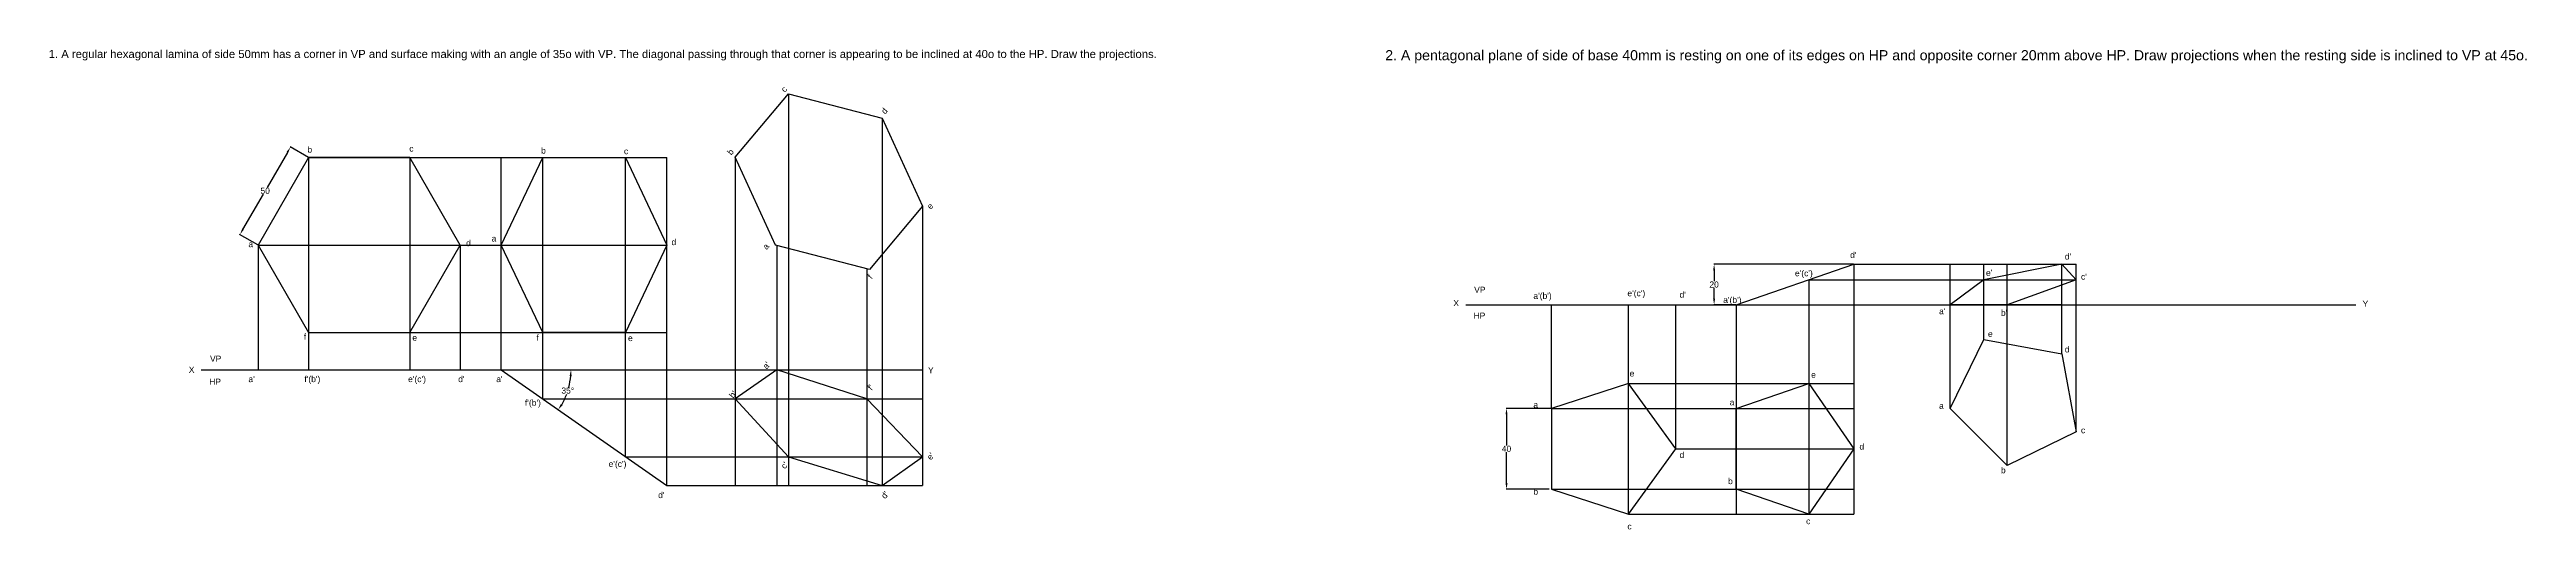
# Model space of a CAD drawing. Header units: inches. Extents: x -121 to 1883, y 50 to 290.
# Drawn here: x -121 to 1104, y 50 to 287 of the extents above; entities that cross this region are included whole.
import ezdxf

# ---------------------------------------------------------------- set-up
doc = ezdxf.new("R2010")
doc.units = ezdxf.units.IN
doc.header["$MEASUREMENT"] = 0
doc.styles.get("Standard").update_dxf_attribs({"font": 'arial.ttf'})
doc.dimstyles.get("Standard").update_dxf_attribs({"dimtxt": 3, "dimasz": 3, "dimexe": 0.18, "dimexo": 0.0625, "dimgap": 0.09, "dimtad": 0, "dimtih": 1, "dimtoh": 1, "dimdec": 0, "dimzin": 0, "dimdsep": 46, "dimtxsty": 'Standard', "dimcen": 0.09, "dimadec": 0, "dimazin": 0, "dimtfac": 1, "dimtdec": 0, "dimtofl": 0, "dimtmove": 0, "dimatfit": 3, "dimfxl": 1, "dimtolj": 1, "dimtzin": 0, "dimarcsym": 0})

# ---------------------------------------------------------------- blocks, each defined once
blk = doc.blocks.new('*D1')
at = {"color": 0, "lineweight": -2, "transparency": 16777216}
for start, end in [(345.3074, 355.0122), (329.9878, 339.6485)]:
    blk.add_arc((102.6, 128.9), 34.5, start, end, dxfattribs=at)
at = {"color": 0, "transparency": 16777216}
for points in [[(136.4, 125.9), (137.4, 125.9), (137.1, 128.9)], [(132.9, 111.4), (132, 111.9), (130.8, 109.2)]]:
    blk.add_solid(points, dxfattribs=at)
at = {"layer": 'Defpoints', "color": 0, "transparency": 16777216}
for p in [(-45.9, 128.9), (102.6, 128.9), (393.1, 128.9), (134.3, 115.3), (184.5, 71.6)]:
    blk.add_point(p, dxfattribs=at)
at = {"color": 0, "transparency": 16777216, "insert": (135.5, 118.6), "char_height": 3, "attachment_point": 5}
blk.add_mtext('\\A1;35°', dxfattribs=at)
blk = doc.blocks.new('*D2')
at = {"color": 0, "lineweight": -2, "transparency": 16777216}
for p, q in [((-3.2, 236.5), (-13.3, 219.1)), ((7.2, 234), (-1.9, 239.2)), ((-25.2, 198.4), (-15.1, 215.8)), ((-17.8, 190.7), (-26.9, 195.9))]:
    blk.add_line(p, q, dxfattribs=at)
at = {"color": 0, "transparency": 16777216}
for points in [[(-3.6, 236.8), (-2.8, 236.3), (-1.7, 239.1)], [(-25.6, 198.7), (-24.8, 198.2), (-26.7, 195.8)]]:
    blk.add_solid(points, dxfattribs=at)
at = {"layer": 'Defpoints', "color": 0, "transparency": 16777216}
for p in [(-1.7, 239.1), (7.3, 233.9), (-17.7, 190.6)]:
    blk.add_point(p, dxfattribs=at)
at = {"color": 0, "transparency": 16777216, "insert": (-14.2, 217.5), "char_height": 3, "attachment_point": 5}
blk.add_mtext('\\A1;50', dxfattribs=at)
blk = doc.blocks.new('*D3')
at = {"color": 0, "lineweight": -2, "transparency": 16777216}
for p, q in [((622.1, 109.8), (599.7, 109.8)), ((599.9, 106.8), (599.9, 91.4)), ((599.9, 72.8), (599.9, 88.1)), ((621, 69.8), (599.7, 69.8))]:
    blk.add_line(p, q, dxfattribs=at)
at = {"color": 0, "transparency": 16777216}
for points in [[(599.4, 106.8), (600.4, 106.8), (599.9, 109.8)], [(599.4, 72.8), (600.4, 72.8), (599.9, 69.8)]]:
    blk.add_solid(points, dxfattribs=at)
at = {"layer": 'Defpoints', "color": 0, "transparency": 16777216}
for p in [(599.9, 109.8), (622.2, 109.8), (621.1, 69.8)]:
    blk.add_point(p, dxfattribs=at)
at = {"color": 0, "transparency": 16777216, "insert": (599.9, 89.8), "char_height": 3, "attachment_point": 5}
blk.add_mtext('\\A1;40', dxfattribs=at)
blk = doc.blocks.new('*D4')
at = {"color": 0, "lineweight": -2, "transparency": 16777216}
for p, q in [((771.6, 181.1), (702.4, 181.1)), ((702.6, 178.1), (702.6, 172.7)), ((713.4, 161.1), (702.4, 161.1)), ((702.6, 164.1), (702.6, 169.5))]:
    blk.add_line(p, q, dxfattribs=at)
at = {"color": 0, "transparency": 16777216}
for points in [[(702.1, 178.1), (703.1, 178.1), (702.6, 181.1)], [(702.1, 164.1), (703.1, 164.1), (702.6, 161.1)]]:
    blk.add_solid(points, dxfattribs=at)
at = {"layer": 'Defpoints', "color": 0, "transparency": 16777216}
for p in [(702.6, 181.1), (771.7, 181.1), (713.5, 161.1)]:
    blk.add_point(p, dxfattribs=at)
at = {"color": 0, "transparency": 16777216, "insert": (702.6, 171.1), "char_height": 3, "attachment_point": 5}
blk.add_mtext('\\A1;20', dxfattribs=at)

msp = doc.modelspace()

# ---------------------------------------------------------------- linework, layer by layer
for p, q in [((218.3, 234.2), (244.7, 265.5)), ((244.7, 265.5), (291, 253.4)), ((244.7, 265.5), (244.7, 71.6)), ((291, 253.4), (311, 209.9)), ((291, 253.4), (291, 71.6)), ((7.3, 233.9), (7.3, 128.9)), ((7.3, 233.9), (184.5, 233.9)), ((57.3, 233.9), (57.3, 128.9)), ((102.6, 128.9), (102.6, 233.9)), ((102.6, 190.6), (123.1, 233.9)), ((123.1, 114.6), (123.1, 233.9)), ((123.1, 233.9), (164, 233.9)), ((164, 85.9), (164, 233.9)), ((164, 233.9), (184.5, 190.6)), ((184.5, 71.6), (184.5, 233.9)), ((238.3, 190.6), (218.3, 234.2)), ((218.3, 234.2), (218.3, 71.6)), ((311, 209.9), (284.7, 178.5)), ((311, 209.9), (311, 71.6)), ((-17.7, 190.6), (-17.7, 128.9)), ((-17.7, 190.6), (184.5, 190.6)), ((82.3, 190.6), (82.3, 128.9)), ((123.1, 147.3), (102.6, 190.6)), ((184.5, 190.6), (164, 147.3)), ((284.7, 178.5), (238.3, 190.6)), ((238.9, 190.5), (238.9, 71.6)), ((283.5, 178.8), (283.5, 71.6)), ((749.5, 173.5), (749.5, 57.4)), ((749.5, 173.5), (881.7, 173.5)), ((771.7, 181.1), (771.7, 57.4)), ((771.7, 181.1), (881.7, 181.1)), ((819.3, 109.8), (819.3, 181.1)), ((836, 143.9), (836, 181.1)), ((847.5, 81.5), (847.5, 181.1)), ((874.6, 136.8), (874.6, 181.1)), ((881.7, 98.2), (881.7, 181.1)), ((579.8, 161.1), (1020.1, 161.1)), ((622.2, 109.8), (622.2, 161.1)), ((660.2, 57.4), (660.2, 161.1)), ((683.7, 89.8), (683.7, 161.1)), ((713.5, 161.1), (713.5, 57.4)), ((874.6, 161.1), (819.3, 161.1)), ((7.3, 147.3), (184.5, 147.3)), ((164, 147.3), (123.1, 147.3)), ((819.3, 109.8), (836, 143.9)), ((836, 143.9), (874.6, 136.8)), ((874.6, 136.8), (881.7, 98.2)), ((-45.9, 128.9), (311, 128.9)), ((123.1, 114.6), (295.4, 114.6)), ((295.4, 114.6), (311, 114.6)), ((660.2, 122.1), (771.7, 122.1)), ((713.5, 109.8), (749.5, 122.1)), ((749.5, 122.1), (771.7, 89.8)), ((622.2, 109.8), (771.7, 109.8)), ((713.5, 69.8), (713.5, 109.8)), ((847.5, 81.5), (819.3, 109.8)), ((881.7, 98.2), (847.5, 81.5)), ((164, 85.9), (295.4, 85.9)), ((295.4, 85.9), (311, 85.9)), ((683.7, 89.8), (771.7, 89.8)), ((771.7, 89.8), (749.5, 57.4)), ((184.5, 71.6), (295.4, 71.6)), ((295.4, 71.6), (311, 71.6)), ((622.2, 69.8), (771.7, 69.8)), ((749.5, 57.4), (713.5, 69.8)), ((660.2, 57.4), (771.7, 57.4))]:
    msp.add_line(p, q)
at = {"lineweight": 30}
for p, q in [((713.5, 161.1), (771.7, 181.1)), ((836, 173.5), (819.3, 161.1)), ((874.6, 181.1), (836, 173.5)), ((881.7, 173.5), (847.5, 161.1)), ((874.6, 181.1), (881.7, 173.5)), ((622.2, 161.1), (683.7, 161.1)), ((847.5, 161.1), (819.3, 161.1)), ((-17.7, 128.9), (82.3, 128.9)), ((102.6, 128.9), (184.5, 71.6)), ((238.9, 128.9), (218.3, 114.6)), ((283.5, 114.6), (238.9, 128.9)), ((218.3, 114.6), (244.7, 85.9)), ((311, 85.9), (283.5, 114.6)), ((244.7, 85.9), (291, 71.6)), ((291, 71.6), (311, 85.9))]:
    msp.add_line(p, q, dxfattribs=at)
for points in [[(7.3, 147.3), (57.3, 147.3), (82.3, 190.6), (57.3, 233.9), (7.3, 233.9), (-17.7, 190.6)], [(622.2, 109.8), (622.2, 69.8), (660.2, 57.4), (683.7, 89.8), (660.2, 122.1)]]:
    msp.add_lwpolyline(points, close=True, dxfattribs=at)

# ---------------------------------------------------------------- texts
at = {"attachment_point": 1}
for s, insert, char_height, width in [('1. A regular hexagonal lamina of side 50mm has a corner in VP and surface making with an angle of 35o with VP. The diagonal passing through that corner is appearing to be inclined at 40o to the HP. Draw the projections.', (-121.3, 287.2), 4, 574.52), ('2. A pentagonal plane of side of base 40mm is resting on one of its edges on HP and opposite corner 20mm above HP. Draw projections when the resting side is inclined to VP at 45o.', (539.9, 287.1), 5, 592.752)]:
    msp.add_mtext(s, dxfattribs=dict(at, insert=insert, char_height=char_height, width=width))
at = {"char_height": 3, "attachment_point": 1, "rotation": 50}
for s, insert in [('c', (240.6, 267.9)), ('d', (290.2, 257.1)), ('b', (214.1, 236.8)), ('e', (312.8, 210)), ('a', (231.6, 190)), ('f', (283.5, 175.5)), ("a'", (231.6, 130.9)), ("b'", (215, 116.5)), ("f'", (283.5, 120.4)), ("e'", (312.8, 85.9)), ("c'", (240.6, 81.5)), ("d'", (290.2, 66.7))]:
    msp.add_mtext_dynamic_manual_height_columns(s, width=7.836, gutter_width=15, heights=[0], dxfattribs=dict(at, insert=insert))
at = {"char_height": 3, "attachment_point": 1}
for s, width, insert in [('b', 7.836, (6.7, 239.4)), ('c', 7.836, (57.1, 239.9)), ('b', 7.836, (122.3, 238.9)), ('c', 7.836, (163.3, 238.6)), ('a', 7.836, (-22.5, 192.6)), ('d', 7.836, (85.2, 193.1)), ('a', 7.836, (97.8, 195.4)), ('d', 7.836, (186.8, 193.6)), ("d'", 7.836, (769.9, 187.2)), ("d'", 7.836, (876.1, 186.5)), ("e'(c')", 7.836, (742.6, 178.2)), ("e'", 7.836, (837.1, 178.4)), ("c'", 7.836, (884.1, 176.5)), ('X', 11.358, (573.6, 163.4)), ('VP', 11.358, (583.9, 170)), ("a'(b')", 7.836, (613.2, 167)), ("e'(c')", 7.836, (659.7, 168.3)), ("d'", 7.836, (685.5, 167.6)), ("a'(b')", 7.836, (707.1, 165)), ("a'", 7.836, (813.9, 159.4)), ('Y', 11.358, (1023.4, 163.1)), ('HP', 11.358, (583.6, 157.2)), ('e', 7.836, (838.1, 148.2)), ("b'", 7.836, (844.5, 158.6)), ('VP', 11.358, (-41.5, 135.9)), ('f', 7.836, (4.9, 146.8)), ('e', 7.836, (58.6, 146.3)), ('f', 7.836, (120, 146.3)), ('e', 7.836, (165.3, 146.1)), ('d', 7.836, (876.1, 140.5)), ('X', 11.358, (-52, 130.4)), ('HP', 11.358, (-41.9, 124.5)), ("a'", 7.836, (-22.5, 125.8)), ("f'(b')", 7.836, (5.2, 125.8)), ("e'(c')", 7.836, (56.5, 125.8)), ("d'", 7.836, (81.3, 125.8)), ("a'", 7.836, (100.1, 125.8)), ('Y', 11.358, (313.7, 130.2)), ('e', 7.836, (660.8, 128.6)), ('e', 7.836, (750.6, 128)), ("f'(b')", 7.836, (114.3, 114.1)), ('a', 7.836, (613.2, 113.1)), ('a', 7.836, (710.3, 114.3)), ('a', 7.836, (813.9, 112.6)), ('c', 7.836, (884.1, 100.5)), ('d', 7.836, (685.5, 88.3)), ('d', 7.836, (774.5, 92.4)), ("e'(c')", 7.836, (155.7, 83.8)), ('b', 7.836, (709.5, 75.3)), ('b', 7.836, (844.5, 80.7)), ("d'", 7.836, (180.2, 68.4)), ('b', 7.836, (613.2, 70.1)), ('c', 7.836, (659.7, 52.9)), ('c', 7.836, (748.1, 55.5))]:
    msp.add_mtext_dynamic_manual_height_columns(s, width=width, gutter_width=15, heights=[0], dxfattribs=dict(at, insert=insert))

# ---------------------------------------------------------------- dimensions: what is measured, and where the dimension line sits
dim = msp.add_aligned_dim(p1=(-17.7, 190.6), p2=(7.3, 233.9), distance=10.4, dimstyle='Standard')
dim.commit()
dim.dimension.update_dxf_attribs({"geometry": '*D2', "text_midpoint": (-14.2, 217.5)})
for base, p1, p2, picture, middle in [((702.6, 181.1), (713.5, 161.1), (771.7, 181.1), '*D4', (702.6, 171.1)), ((599.9, 109.8), (621.1, 69.8), (622.2, 109.8), '*D3', (599.9, 89.8))]:
    dim = msp.add_linear_dim(base=base, p1=p1, p2=p2, angle=90, dimstyle='Standard')
    dim.commit()
    dim.dimension.update_dxf_attribs({"geometry": picture, "text_midpoint": middle})
dim = msp.add_angular_dim_2l(base=(134.3, 115.3), line1=((-45.9, 128.9), (393.1, 128.9)), line2=((102.6, 128.9), (184.5, 71.6)), dimstyle='Standard')
dim.commit()
dim.dimension.update_dxf_attribs({"geometry": '*D1', "text_midpoint": (135.5, 118.6)})

doc.saveas('drawing.dxf')
